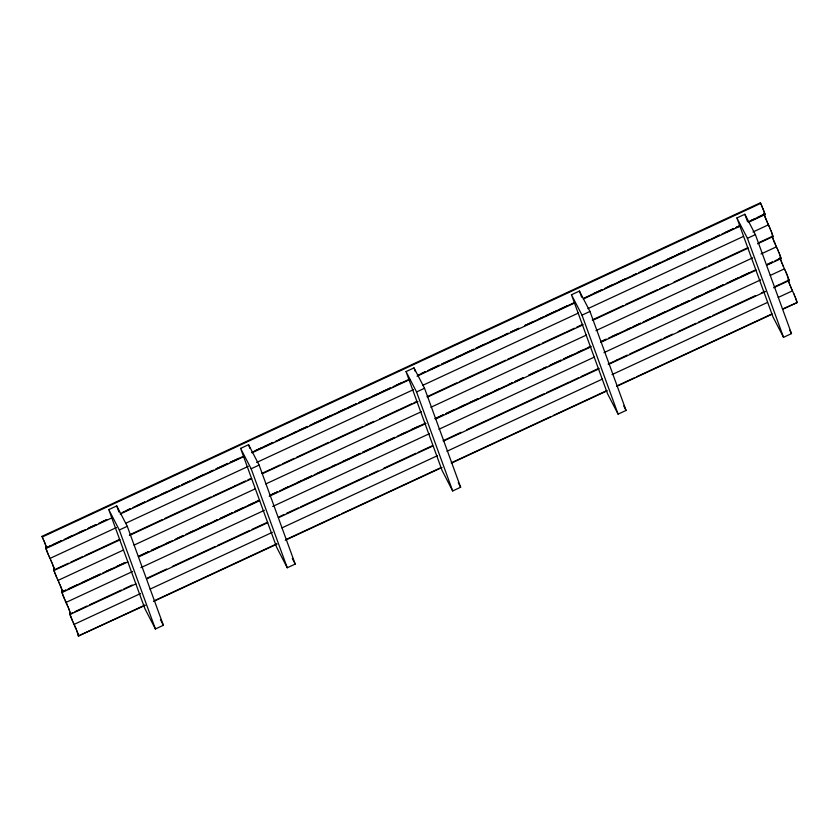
<?xml version="1.0" encoding="UTF-8"?>
<svg xmlns="http://www.w3.org/2000/svg" width="839" height="839" viewBox="0 0 839 839"><rect width="100%" height="100%" fill="white"/><g stroke="black" fill="none" stroke-linecap="round" stroke-linejoin="round"><path stroke-width="1.26" d="M41.95 536.383L760.354 202.797L760.669 203.416L42.265 537.002L41.95 536.383L42.653 537.841M108.766 509.619L116.736 505.917L127.276 526.294L163.374 625.286L155.414 628.977L144.874 608.611L108.766 509.619L119.316 529.996L155.414 628.977M240.604 448.393L248.564 444.701L259.115 465.079L295.213 564.07L287.253 567.762L276.713 547.385L240.604 448.393L251.155 468.77L287.253 567.762M406.034 371.583L413.994 367.891L424.534 388.258L460.642 487.249L452.682 490.951L442.132 470.574L406.034 371.583L416.574 391.96L452.682 490.951M571.464 294.772L579.424 291.07L589.964 311.447L626.072 410.439L618.102 414.13L607.562 393.753L571.464 294.772L582.004 315.139L618.102 414.13M736.894 217.951L744.854 214.26L755.394 234.626L791.492 333.618L783.532 337.32L772.992 316.943L736.894 217.951L747.434 238.328L783.532 337.32M47.508 547.164L61.761 540.547M64.142 539.446L72.448 535.586M78.384 532.828L83.134 530.626M89.07 527.867L96.202 524.564M98.572 523.452L106.889 519.593M127.077 510.227L129.447 509.116M133.013 507.469L144.885 501.953M147.255 500.852L155.572 496.992M161.508 494.234L166.258 492.032M172.194 489.273L179.315 485.959M181.696 484.858L190.002 480.999M195.948 478.24L204.255 474.381M210.19 471.623L212.571 470.522M216.126 468.865L228.009 463.359M230.379 462.258L238.696 458.398M255.318 450.669L273.126 442.405M279.062 439.646L283.813 437.444M293.314 433.029L307.567 426.411M309.937 425.31L321.809 419.794M324.19 418.692L332.496 414.833M338.442 412.075L356.25 403.811M358.62 402.699L366.937 398.84M372.873 396.081L377.623 393.879M379.994 392.778L390.68 387.817M393.061 386.716L401.367 382.857M421.556 373.481L425.121 371.824M427.491 370.723L439.374 365.206M441.744 364.105L450.061 360.246M455.997 357.487L460.747 355.285M463.118 354.184L473.804 349.223M476.185 348.112L484.491 344.252M490.427 341.504L495.178 339.292M504.679 334.887L508.245 333.23M510.615 332.129L518.932 328.269M524.868 325.511L533.174 321.652M539.12 318.893L543.861 316.691M546.241 315.579L567.615 305.658M591.359 294.636L602.045 289.665M604.426 288.564L612.732 284.704M618.679 281.946L626.985 278.087M632.921 275.328L636.486 273.682M638.857 272.581L650.739 267.064M653.109 265.963L661.426 262.104M667.362 259.345L672.112 257.133M674.483 256.031L685.169 251.071M687.55 249.97L695.856 246.11M701.792 243.352L710.109 239.493M716.045 236.734L719.61 235.077M721.98 233.976L733.852 228.47M736.233 227.359L739.799 225.712M750.486 220.751L755.226 218.539M757.607 217.437L764.717 213.84M46.176 547.867L50.927 545.654M53.297 544.553L61.614 540.694M67.55 537.935L85.358 529.671M87.738 528.57L96.045 524.711M101.98 521.952L106.731 519.74M122.169 512.577L130.485 508.717M136.421 505.959L144.728 502.1M150.674 499.341L179.168 486.106M181.539 485.005L189.855 481.146M192.225 480.044L213.599 470.123M215.98 469.011L227.851 463.506M230.232 462.404L242.104 456.888M251.606 452.473L262.292 447.512M264.663 446.411L272.979 442.552M275.349 441.45L296.723 431.519M299.103 430.417L307.41 426.558M313.346 423.8L331.164 415.536M333.534 414.424L345.406 408.918M347.786 407.817L356.093 403.958M358.473 402.846L379.847 392.925M382.217 391.823L390.534 387.964M396.469 385.206L408.341 379.689M417.843 375.285L424.974 371.971M430.91 369.212L439.217 365.353M441.597 364.252L473.657 349.37M476.028 348.258L508.088 333.377M510.469 332.275L518.775 328.416M524.711 325.658L542.529 317.383M544.899 316.282L556.771 310.766M559.152 309.664L574.589 302.501M584.091 298.086L591.212 294.783M593.582 293.671L601.899 289.812M607.835 287.064L625.653 278.789M628.023 277.688L636.34 273.829M642.275 271.07L650.582 267.211M652.962 266.11L660.083 262.796M662.453 261.695L674.336 256.178M676.706 255.077L685.023 251.218M690.958 248.459L708.766 240.195M711.147 239.084L719.453 235.224M725.389 232.476L733.706 228.617M736.076 227.505L739.641 225.859M749.143 221.444L764.581 214.281M45.977 548.37L45.83 547.542L46.554 548.213L111.87 517.883M120.176 514.024L243.677 456.678M251.983 452.819L409.914 379.49M417.035 376.176L574.967 302.848M583.283 298.988L740.019 226.205M748.336 222.345L764.958 214.627L764.581 213.263M50.015 558.407L116.516 527.532M126.018 523.117L248.323 466.327M256.64 462.467L413.375 389.684M422.877 385.269L578.438 313.041M587.929 308.626L743.49 236.399M752.992 231.994L768.419 224.821M119.316 529.996L127.276 526.294M251.155 468.77L259.115 465.079M416.574 391.96L424.534 388.258M582.004 315.139L589.964 311.447M747.434 238.328L755.394 234.626M54.199 569.859L68.441 563.242M70.822 562.14L82.851 556.477M85.075 555.523L119.662 539.393M130.192 534.569L162.409 519.54M164.78 518.439L187.338 507.962M188.376 507.553L211.092 496.929M213.316 495.975L234.689 486.054M234.836 485.907L245.523 480.946M247.904 479.835L250.274 478.733M261.999 473.374L270.462 469.368M271.5 468.959L279.964 464.953M282.334 463.852L294.216 458.335M296.44 457.381L328.647 442.342M331.027 441.241L362.93 426.506M365.311 425.394L373.774 421.388M379.553 418.787L398.703 409.81M399.742 409.411L411.771 403.748M413.994 402.793L416.522 401.545M427.051 396.732L456.888 382.794M459.269 381.693L481.827 371.216M482.865 370.817L505.581 360.193M507.805 359.228L529.178 349.307M529.325 349.16L540.012 344.2M542.393 343.099L564.951 332.622M565.989 332.213L574.453 328.206M576.823 327.105L582.759 324.347M592.261 319.942L623.136 305.606M625.506 304.494L657.566 289.612M659.79 288.658L668.253 284.652M674.042 282.04L693.192 273.074M694.231 272.665L706.26 267.001M708.483 266.047L747.811 247.704M758.351 242.891L772.75 236.126L772.604 235.266M54 570.373L53.853 569.545L54.577 570.205L119.893 539.886M129.384 535.471L251.69 478.681M262.376 473.72L417.937 401.482M427.439 397.078L582.99 324.84M592.491 320.435L748.042 248.197M757.544 243.792L772.981 236.619L771.953 233.336M58.038 580.41L123.354 550.08M134.041 545.119L255.161 488.875M265.848 483.914L421.398 411.687M430.9 407.272L586.451 335.044M595.952 330.629L752.698 257.846M761.015 253.986L776.442 246.823M62.254 591.694L65.935 590.058M68.305 588.957L76.622 585.098M82.558 582.339L87.308 580.137M89.679 579.036L100.365 574.065M102.746 572.964L111.052 569.104M116.988 566.346L125.305 562.487M138.362 556.425L149.059 551.464M151.429 550.363L159.746 546.504M165.682 543.745L170.432 541.533M176.368 538.785L183.489 535.471M185.859 534.37L194.176 530.51M200.112 527.752L208.429 523.893M214.365 521.134L216.735 520.033M220.3 518.376L232.172 512.87M234.553 511.759L242.859 507.899M248.795 505.141L253.546 502.939M255.926 501.837L259.482 500.18M270.168 495.22L277.3 491.916M283.236 489.158L287.987 486.945M297.488 482.54L311.73 475.923M314.111 474.822L325.983 469.305M331.919 466.547L336.67 464.345M342.606 461.586L360.424 453.312M362.794 452.211L371.111 448.351M377.047 445.593L381.797 443.391M384.168 442.289L394.854 437.329M397.235 436.228L405.541 432.368M411.477 429.61L419.794 425.751M435.231 418.577L443.537 414.718M445.918 413.617L454.224 409.757M460.16 406.999L464.911 404.797M467.292 403.695L477.978 398.724M480.348 397.623L488.665 393.764M494.601 391.005L499.352 388.803M508.853 384.388L512.409 382.741M514.789 381.64L523.096 377.781M529.031 375.023L537.348 371.163M543.284 368.405L545.665 367.304M550.415 365.091L561.102 360.13M563.472 359.029L571.789 355.17M577.725 352.411L582.476 350.209M588.412 347.451L590.782 346.35M601.469 341.389L606.219 339.176M608.6 338.075L616.906 334.216M626.408 329.8L631.159 327.598M633.529 326.497L640.66 323.193M643.031 322.082L654.902 316.576M657.283 315.474L665.589 311.605M671.525 308.857L689.343 300.582M691.714 299.481L700.03 295.622M705.966 292.863L714.283 289.004M716.653 287.903L723.774 284.589M726.154 283.488L738.026 277.971M740.397 276.87L748.713 273.011M767.716 264.191L772.467 261.988M774.837 260.887L780.773 258.129L780.627 257.258M62.222 591.862L65.778 590.205M68.158 589.104L89.532 579.183M91.902 578.071L100.219 574.212M106.154 571.453L123.962 563.189M140.595 555.47L148.902 551.611M151.282 550.51L172.656 540.578M175.026 539.477L183.342 535.618M189.278 532.859L217.773 519.624M220.154 518.523L232.025 513.017M234.396 511.905L259.335 500.327M270.022 495.367L277.143 492.063M279.523 490.951L300.897 481.03M303.267 479.929L311.584 476.07M317.52 473.311L335.327 465.037M337.708 463.936L349.58 458.43M351.961 457.318L360.267 453.459M362.647 452.357L384.021 442.436M386.391 441.335L394.708 437.476M400.643 434.717L418.451 426.443M420.832 425.342L425.572 423.139M435.074 418.724L443.391 414.865M445.761 413.763L467.134 403.842M469.515 402.73L477.821 398.871M483.757 396.123L512.262 382.888M514.632 381.787L522.949 377.928M528.885 375.169L546.692 366.895M549.073 365.794L560.945 360.277M563.326 359.176L590.635 346.497M601.322 341.536L606.073 339.323M612.009 336.565L629.816 328.301M632.197 327.2L640.503 323.34M646.439 320.582L678.499 305.69M680.88 304.588L689.186 300.729M695.132 297.971L712.94 289.696M715.31 288.595L723.627 284.736M729.563 281.977L755.687 269.854M767.559 264.337L772.31 262.135M778.246 259.377L780.627 258.276M62.023 592.376L61.646 591.044L62.6 592.208L127.906 561.878M138.592 556.918L259.712 500.673M269.214 496.269L425.96 423.485M435.462 419.07L591.013 346.843M600.514 342.427L756.065 270.2M766.752 265.239L781.004 258.622L780.354 256.409M66.061 602.402L132.562 571.527M140.879 567.667L264.369 510.322M272.675 506.462L429.421 433.679M438.923 429.274L594.473 357.036M603.975 352.632L760.721 279.848M770.223 275.433L784.465 268.816M70.245 613.854L72.615 612.753M74.996 611.652L87.015 605.989M89.395 604.888L121.456 590.006M123.679 589.041L132.143 585.035M147.423 578.019L166.573 569.052M172.362 566.44L191.512 557.474M192.55 557.065L215.256 546.441M217.479 545.486L238.863 535.565M239.01 535.418L249.697 530.447M252.067 529.346L267.358 522.33M279.23 516.814L284.138 514.464M286.508 513.363L298.38 507.847M300.603 506.892L309.067 502.886M310.105 502.477L321.977 496.961M322.134 496.814L332.821 491.853M335.191 490.752L367.251 475.86M369.475 474.905L377.938 470.899M383.727 468.288L415.934 453.259M418.158 452.305L432.41 445.687M443.097 440.727L461.062 432.305M466.851 429.694L486.001 420.727M487.04 420.318L544.186 393.711M546.556 392.61L569.115 382.133M570.153 381.724L578.616 377.718M580.997 376.617L598.805 368.342M608.149 364.084L616.466 360.225M616.613 360.078L627.299 355.107M629.68 354.006L661.74 339.124M664.11 338.023L672.427 334.163M678.216 331.552L696.024 323.277M698.405 322.176L710.423 316.513M712.647 315.558L755.551 295.559M761.33 292.947L764.895 291.301M774.397 286.886L780.49 283.981M781.518 283.582L787.611 280.677M69.91 613.812L70.623 614.2L135.928 583.881M146.615 578.91L267.735 522.676M278.422 517.715L432.798 446.033M443.485 441.073L599.036 368.835M608.537 364.43L765.283 291.647M773.589 287.787L789.027 280.614L787.517 276.062M74.084 624.405L140.585 593.53M150.087 589.114L272.392 532.325M281.894 527.909L437.444 455.682M446.946 451.267L602.496 379.039M611.998 374.624L767.559 302.397M778.246 297.436L792.488 290.818M77.996 634.001L78.373 635.993L144.864 605.118M154.366 600.703L276.671 543.913M286.172 539.498L339.606 514.685M341.976 513.583L440.538 467.816M451.225 462.855L550.971 416.543M553.352 415.441L606.786 390.628M617.473 385.667L634.095 377.949M636.465 376.837L771.838 313.985M782.525 309.025L797.05 302.617L796.4 300.404M78.373 635.993L145.147 605.328M153.453 601.469L276.954 544.123M285.26 540.264L442.006 467.48M451.508 463.065L607.058 390.838M616.56 386.422L772.111 314.195M782.797 309.234L797.05 302.617M764.612 214.113L764.004 213.463L764.381 214.784M764.958 214.627L764.245 214.228M772.258 235.958L772.981 236.619M780.385 257.972L780.427 258.779M781.004 258.622L780.05 257.458L781.046 260.646M789.027 280.614L788.303 279.953L788.45 280.782M788.188 279.471L788.786 279.838M789.74 330.23L791.492 333.618M623.723 405.908L626.072 410.439M458.293 482.729L460.642 487.249M292.287 558.407L295.213 564.07M160.448 619.622L163.374 625.286M760.354 202.797L761.057 204.255M769.08 226.257L766.447 220.426M767.748 223.415L769.772 227.82M775.771 245.418L777.103 248.25M785.126 270.252L783.133 265.942M791.817 289.413L793.841 293.818M49.344 557.012L50.676 559.844M58.699 581.836L56.716 577.526M64.729 599.528L67.414 605.412M65.39 601.007L68.095 606.996M73.413 622.999L76.118 628.998M760.983 204.171L762.431 207.411M775.844 245.491L773.852 240.94M777.029 248.176L777.795 249.823M785.052 270.168L785.818 271.815M791.156 287.934L791.88 289.497M42.579 537.768L43.345 539.414M48.693 555.533L49.417 557.086M50.602 559.76L51.368 561.417M58.625 581.763L59.391 583.409M72.752 621.521L73.475 623.083M74.671 625.758L76.758 630.54M761.634 205.649L763.647 210.421M767.213 222.115L764.801 216.263M769.657 227.652L770.454 229.414M775.226 244.118L773.296 239.524M777.68 249.644L778.477 251.406M785.703 271.647L787.139 274.961M782.493 264.421L783.248 266.11M793.725 293.64L794.523 295.401M790.516 286.424L791.271 288.113M43.229 539.236L44.027 540.998M51.252 561.239L52.049 563M48.043 554.013L48.809 555.712M59.275 583.231L60.072 584.993M56.821 577.704L55.447 574.526M64.089 598.018L64.844 599.707M72.867 621.699L71.493 618.521M770.307 229.162L771.093 230.966M778.33 251.165L779.116 252.959M786.353 273.157L788.87 279.712M781.875 262.932L782.64 264.673M794.376 295.16L795.162 296.954M789.898 284.935L790.663 286.676M43.88 540.756L45.243 544.008M51.903 562.749L52.689 564.553M48.19 554.264L46.397 549.849M59.926 584.752L61.289 588.003M56.213 576.267L54.892 573.11M67.949 606.744L68.735 608.548M64.236 598.259L62.915 595.113M72.259 620.262L70.466 615.836M762.903 208.659L764.14 211.732M770.915 230.652L771.67 232.424M766.007 219.241L764.423 215.183M778.938 252.654L779.693 254.416M781.319 261.527L782.053 263.247M794.984 296.649L795.729 298.411M789.342 283.519L790.076 285.239M44.488 542.246L46.124 546.43M52.511 564.238L53.759 567.321M47.603 552.838L46.019 548.769M60.534 586.241L61.771 589.314M68.557 608.233L69.301 610.005M63.649 596.833L62.443 593.844M76.58 630.236L77.817 633.309M771.481 232.067L772.551 234.847M779.504 254.06L780.186 255.727M795.54 298.055L796.221 299.722M772.824 238.255L773.485 239.881M780.847 260.258L781.508 261.883M788.87 282.25L789.53 283.876M53.077 565.654L54.147 568.433M69.113 609.649L70.623 614.2M77.136 631.641L78.646 636.203M55.08 573.467L54.042 570.761M71.126 617.462L70.077 614.756M744.854 214.26L747.528 221.59M579.424 291.07L581.647 297.184M413.994 367.891L415.336 371.551M248.564 444.701L249.907 448.372M116.736 505.917L118.96 512.031M796.022 299.324L796.893 301.715M779.976 255.329L780.574 256.839M763.93 211.334L764.528 212.844M788.482 281.17L789.069 282.649M772.446 237.175L773.023 238.654M69.595 610.918L70.046 614.368M61.572 588.915L62.17 590.425M45.526 544.92L46.554 548.213M62.065 592.764L62.642 594.232M54.619 572.24C53.182 569.303 54 569.744 54.199 568.852M788.22 280.32L788.702 281.6M772.174 236.325L772.656 237.605M764.308 212.414L764.801 213.714M764.151 214.333L764.633 215.602M69.815 613.917L70.298 615.186M61.95 589.995L62.369 591.715M61.792 591.914L62.275 593.194M53.927 568.003L54.577 570.205M46.229 549.188C44.603 546.074 46.565 548.412 46.176 546.85M772.268 236.231L772.404 236.787M62.222 590.845L62.6 592.208"/></g></svg>
